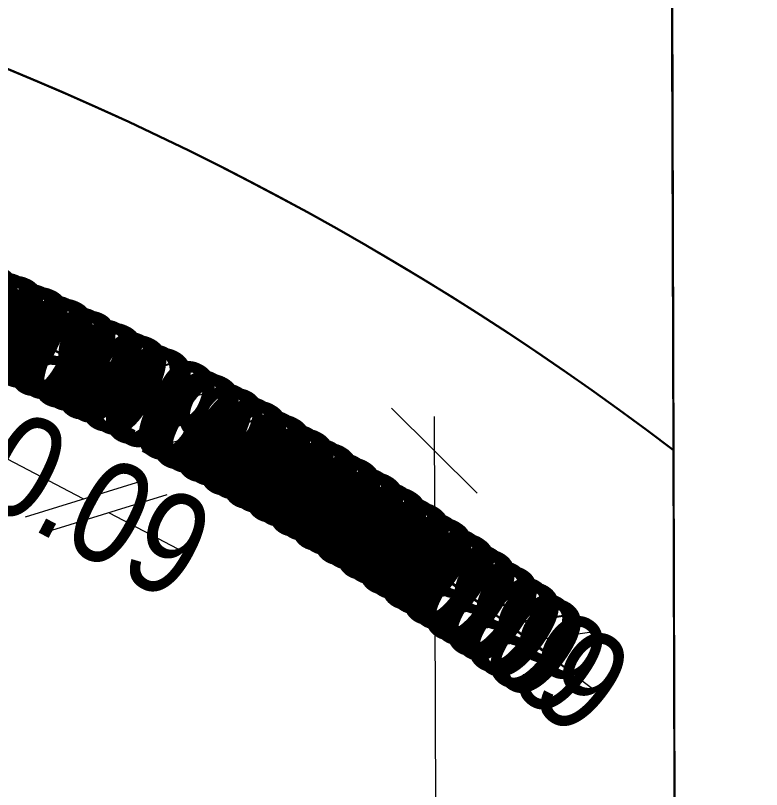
# Model space of a CAD drawing. Header units: millimetres. Extents: x 29397 to 29927, y 26123 to 26652.
# Drawn here: x 29534.815 to 29536.999, y 26370.812 to 26373.078 of the extents above; entities that cross this region are included whole.
import ezdxf

# ---------------------------------------------------------------- set-up
doc = ezdxf.new("R2010")
doc.units = ezdxf.units.MM
doc.header["$LTSCALE"] = 0.3
for name, color, linetype in [('_IndivSubPlot', 180, 'Continuous'), ('_IndivSubPlot_DIMENSION', 7, 'Continuous'), ('_InternalRoad', 3, 'Continuous'), ('_MortgageArea', 147, 'Continuous'), ('_Splay', 90, 'Continuous')]:
    doc.layers.add(name, color=color, linetype=linetype)
doc.layers.get('0').off()
doc.styles.add('PreDCRFont', font='ARIALN.TTF')
doc.dimstyles.new('PDCR-PLOT-INT', dxfattribs={"dimtxt": 0.3, "dimasz": 0.25, "dimexe": 0.25, "dimexo": 0.25, "dimgap": 0.25, "dimtad": 0, "dimzin": 0, "dimdsep": 46, "dimtxsty": 'PreDCRFont', "dimblk": 'OBLIQUE', "dimcen": 0.5, "dimdle": 0.1, "dimadec": 0, "dimazin": 0, "dimtfac": 1, "dimtix": 1, "dimtofl": 0, "dimtmove": 1, "dimatfit": 1, "dimfxl": 1, "dimtolj": 1, "dimtzin": 0, "dimlwd": 15, "dimarcsym": 0})

# ---------------------------------------------------------------- blocks, each defined once
blk = doc.blocks.new('_Oblique')
at = {"color": 0, "linetype": 'ByBlock', "lineweight": -2}
blk.add_line((-0.5, -0.5), (0.5, 0.5), dxfattribs=at)
blk = doc.blocks.new('*D169')
at = {"layer": '_IndivSubPlot_DIMENSION', "color": 0, "lineweight": 15, "transparency": 16777216}
for p, q in [((29536.2508, 26371.2985), (29536.0511, 26371.4488)), ((29536.3198, 26371.2465), (29536.5195, 26371.0961))]:
    blk.add_line(p, q, dxfattribs=at)
at = {"layer": '_IndivSubPlot_DIMENSION', "color": 0, "lineweight": 15, "transparency": 16777216, "xscale": 0.25, "yscale": 0.25, "zscale": 0.25}
for p, rotation in [((29536.2508, 26371.2985), 323.0238163634153), ((29536.3198, 26371.2465), 143.0238163634152)]:
    blk.add_blockref('_Oblique', p, dxfattribs=dict(at, rotation=rotation))
at = {"layer": '_IndivSubPlot_DIMENSION', "color": 0, "lineweight": 15, "transparency": 16777216, "insert": (29536.2853, 26371.2725), "char_height": 0.3, "attachment_point": 5, "rotation": 323.0238, "style": 'PreDCRFont'}
blk.add_mtext('\\A1;0.09', dxfattribs=at)
blk = doc.blocks.new('*D170')
at = {"layer": '_IndivSubPlot_DIMENSION', "color": 0, "lineweight": 15, "transparency": 16777216}
for p, q in [((29536.1869, 26371.3455), (29535.9857, 26371.4939)), ((29536.2564, 26371.2943), (29536.4577, 26371.1459))]:
    blk.add_line(p, q, dxfattribs=at)
at = {"layer": '_IndivSubPlot_DIMENSION', "color": 0, "lineweight": 15, "transparency": 16777216, "xscale": 0.25, "yscale": 0.25, "zscale": 0.25}
for p, rotation in [((29536.1869, 26371.3455), 323.5967741579444), ((29536.2564, 26371.2943), 143.5967741579444)]:
    blk.add_blockref('_Oblique', p, dxfattribs=dict(at, rotation=rotation))
at = {"layer": '_IndivSubPlot_DIMENSION', "color": 0, "lineweight": 15, "transparency": 16777216, "insert": (29536.2217, 26371.3199), "char_height": 0.3, "attachment_point": 5, "rotation": 323.5968, "style": 'PreDCRFont'}
blk.add_mtext('\\A1;0.09', dxfattribs=at)
blk = doc.blocks.new('*D171')
at = {"layer": '_IndivSubPlot_DIMENSION', "color": 0, "lineweight": 15, "transparency": 16777216}
for p, q in [((29536.1226, 26371.3919), (29535.9199, 26371.5383)), ((29536.1926, 26371.3414), (29536.3953, 26371.195))]:
    blk.add_line(p, q, dxfattribs=at)
at = {"layer": '_IndivSubPlot_DIMENSION', "color": 0, "lineweight": 15, "transparency": 16777216, "xscale": 0.25, "yscale": 0.25, "zscale": 0.25}
for p, rotation in [((29536.1226, 26371.3919), 324.1697319551296), ((29536.1926, 26371.3414), 144.1697319551296)]:
    blk.add_blockref('_Oblique', p, dxfattribs=dict(at, rotation=rotation))
at = {"layer": '_IndivSubPlot_DIMENSION', "color": 0, "lineweight": 15, "transparency": 16777216, "insert": (29536.1576, 26371.3667), "char_height": 0.3, "attachment_point": 5, "rotation": 324.1697, "style": 'PreDCRFont'}
blk.add_mtext('\\A1;0.09', dxfattribs=at)
blk = doc.blocks.new('*D172')
at = {"layer": '_IndivSubPlot_DIMENSION', "color": 0, "lineweight": 15, "transparency": 16777216}
for p, q in [((29536.0578, 26371.4377), (29535.8536, 26371.582)), ((29536.1283, 26371.3879), (29536.3324, 26371.2436))]:
    blk.add_line(p, q, dxfattribs=at)
at = {"layer": '_IndivSubPlot_DIMENSION', "color": 0, "lineweight": 15, "transparency": 16777216, "xscale": 0.25, "yscale": 0.25, "zscale": 0.25}
for p, rotation in [((29536.0578, 26371.4377), 324.7426897495121), ((29536.1283, 26371.3879), 144.742689749512)]:
    blk.add_blockref('_Oblique', p, dxfattribs=dict(at, rotation=rotation))
at = {"layer": '_IndivSubPlot_DIMENSION', "color": 0, "lineweight": 15, "transparency": 16777216, "insert": (29536.093, 26371.4128), "char_height": 0.3, "attachment_point": 5, "rotation": 324.7427, "style": 'PreDCRFont'}
blk.add_mtext('\\A1;0.09', dxfattribs=at)
blk = doc.blocks.new('*D173')
at = {"layer": '_IndivSubPlot_DIMENSION', "color": 0, "lineweight": 15, "transparency": 16777216}
for p, q in [((29535.9925, 26371.4828), (29535.7869, 26371.6251)), ((29536.0635, 26371.4337), (29536.2691, 26371.2914))]:
    blk.add_line(p, q, dxfattribs=at)
at = {"layer": '_IndivSubPlot_DIMENSION', "color": 0, "lineweight": 15, "transparency": 16777216, "xscale": 0.25, "yscale": 0.25, "zscale": 0.25}
for p, rotation in [((29535.9925, 26371.4828), 325.3156475433999), ((29536.0635, 26371.4337), 145.3156475433999)]:
    blk.add_blockref('_Oblique', p, dxfattribs=dict(at, rotation=rotation))
at = {"layer": '_IndivSubPlot_DIMENSION', "color": 0, "lineweight": 15, "transparency": 16777216, "insert": (29536.028, 26371.4583), "char_height": 0.3, "attachment_point": 5, "rotation": 325.3156, "style": 'PreDCRFont'}
blk.add_mtext('\\A1;0.09', dxfattribs=at)
blk = doc.blocks.new('*D174')
at = {"layer": '_IndivSubPlot_DIMENSION', "color": 0, "lineweight": 15, "transparency": 16777216}
for p, q in [((29535.9268, 26371.5273), (29535.7198, 26371.6675)), ((29535.9983, 26371.4789), (29536.2053, 26371.3387))]:
    blk.add_line(p, q, dxfattribs=at)
at = {"layer": '_IndivSubPlot_DIMENSION', "color": 0, "lineweight": 15, "transparency": 16777216, "xscale": 0.25, "yscale": 0.25, "zscale": 0.25}
for p, rotation in [((29535.9268, 26371.5273), 325.8886053377806), ((29535.9983, 26371.4789), 145.8886053377806)]:
    blk.add_blockref('_Oblique', p, dxfattribs=dict(at, rotation=rotation))
at = {"layer": '_IndivSubPlot_DIMENSION', "color": 0, "lineweight": 15, "transparency": 16777216, "insert": (29535.9625, 26371.5031), "char_height": 0.3, "attachment_point": 5, "rotation": 325.8886, "style": 'PreDCRFont'}
blk.add_mtext('\\A1;0.09', dxfattribs=at)
blk = doc.blocks.new('*D175')
at = {"layer": '_IndivSubPlot_DIMENSION', "color": 0, "lineweight": 15, "transparency": 16777216}
for p, q in [((29535.8606, 26371.5711), (29535.6522, 26371.7093)), ((29535.9326, 26371.5234), (29536.141, 26371.3853))]:
    blk.add_line(p, q, dxfattribs=at)
at = {"layer": '_IndivSubPlot_DIMENSION', "color": 0, "lineweight": 15, "transparency": 16777216, "xscale": 0.25, "yscale": 0.25, "zscale": 0.25}
for p, rotation in [((29535.8606, 26371.5711), 326.4615631354769), ((29535.9326, 26371.5234), 146.4615631354768)]:
    blk.add_blockref('_Oblique', p, dxfattribs=dict(at, rotation=rotation))
at = {"layer": '_IndivSubPlot_DIMENSION', "color": 0, "lineweight": 15, "transparency": 16777216, "insert": (29535.8966, 26371.5473), "char_height": 0.3, "attachment_point": 5, "rotation": 326.4616, "style": 'PreDCRFont'}
blk.add_mtext('\\A1;0.09', dxfattribs=at)
blk = doc.blocks.new('*D176')
at = {"layer": '_IndivSubPlot_DIMENSION', "color": 0, "lineweight": 15, "transparency": 16777216}
for p, q in [((29535.794, 26371.6143), (29535.5843, 26371.7503)), ((29535.8665, 26371.5673), (29536.0762, 26371.4313))]:
    blk.add_line(p, q, dxfattribs=at)
at = {"layer": '_IndivSubPlot_DIMENSION', "color": 0, "lineweight": 15, "transparency": 16777216, "xscale": 0.25, "yscale": 0.25, "zscale": 0.25}
for p, rotation in [((29535.794, 26371.6143), 327.0345209287202), ((29535.8665, 26371.5673), 147.0345209287202)]:
    blk.add_blockref('_Oblique', p, dxfattribs=dict(at, rotation=rotation))
at = {"layer": '_IndivSubPlot_DIMENSION', "color": 0, "lineweight": 15, "transparency": 16777216, "insert": (29535.8302, 26371.5908), "char_height": 0.3, "attachment_point": 5, "rotation": 327.0345, "style": 'PreDCRFont'}
blk.add_mtext('\\A1;0.09', dxfattribs=at)
blk = doc.blocks.new('*D177')
at = {"layer": '_IndivSubPlot_DIMENSION', "color": 0, "lineweight": 15, "transparency": 16777216}
for p, q in [((29535.727, 26371.6568), (29535.5159, 26371.7907)), ((29535.7999, 26371.6105), (29536.011, 26371.4766))]:
    blk.add_line(p, q, dxfattribs=at)
at = {"layer": '_IndivSubPlot_DIMENSION', "color": 0, "lineweight": 15, "transparency": 16777216, "xscale": 0.25, "yscale": 0.25, "zscale": 0.25}
for p, rotation in [((29535.727, 26371.6568), 327.6074787244739), ((29535.7999, 26371.6105), 147.607478724474)]:
    blk.add_blockref('_Oblique', p, dxfattribs=dict(at, rotation=rotation))
at = {"layer": '_IndivSubPlot_DIMENSION', "color": 0, "lineweight": 15, "transparency": 16777216, "insert": (29535.7634, 26371.6336), "char_height": 0.3, "attachment_point": 5, "rotation": 327.6075, "style": 'PreDCRFont'}
blk.add_mtext('\\A1;0.09', dxfattribs=at)
blk = doc.blocks.new('*D178')
at = {"layer": '_IndivSubPlot_DIMENSION', "color": 0, "lineweight": 15, "transparency": 16777216}
for p, q in [((29535.6595, 26371.6986), (29535.4471, 26371.8304)), ((29535.7329, 26371.653), (29535.9453, 26371.5212))]:
    blk.add_line(p, q, dxfattribs=at)
at = {"layer": '_IndivSubPlot_DIMENSION', "color": 0, "lineweight": 15, "transparency": 16777216, "xscale": 0.25, "yscale": 0.25, "zscale": 0.25}
for p, rotation in [((29535.6595, 26371.6986), 328.1804365195014), ((29535.7329, 26371.653), 148.1804365195014)]:
    blk.add_blockref('_Oblique', p, dxfattribs=dict(at, rotation=rotation))
at = {"layer": '_IndivSubPlot_DIMENSION', "color": 0, "lineweight": 15, "transparency": 16777216, "insert": (29535.6962, 26371.6758), "char_height": 0.3, "attachment_point": 5, "rotation": 328.1804, "style": 'PreDCRFont'}
blk.add_mtext('\\A1;0.09', dxfattribs=at)
blk = doc.blocks.new('*D179')
at = {"layer": '_IndivSubPlot_DIMENSION', "color": 0, "lineweight": 15, "transparency": 16777216}
for p, q in [((29535.5917, 26371.7397), (29535.3779, 26371.8694)), ((29535.6655, 26371.6949), (29535.8792, 26371.5652))]:
    blk.add_line(p, q, dxfattribs=at)
at = {"layer": '_IndivSubPlot_DIMENSION', "color": 0, "lineweight": 15, "transparency": 16777216, "xscale": 0.25, "yscale": 0.25, "zscale": 0.25}
for p, rotation in [((29535.5917, 26371.7397), 328.75339431522), ((29535.6655, 26371.6949), 148.75339431522)]:
    blk.add_blockref('_Oblique', p, dxfattribs=dict(at, rotation=rotation))
at = {"layer": '_IndivSubPlot_DIMENSION', "color": 0, "lineweight": 15, "transparency": 16777216, "insert": (29535.6286, 26371.7173), "char_height": 0.3, "attachment_point": 5, "rotation": 328.7534, "style": 'PreDCRFont'}
blk.add_mtext('\\A1;0.09', dxfattribs=at)
blk = doc.blocks.new('*D180')
at = {"layer": '_IndivSubPlot_DIMENSION', "color": 0, "lineweight": 15, "transparency": 16777216}
for p, q in [((29535.5234, 26371.7802), (29535.3084, 26371.9077)), ((29535.5977, 26371.7361), (29535.8127, 26371.6086))]:
    blk.add_line(p, q, dxfattribs=at)
at = {"layer": '_IndivSubPlot_DIMENSION', "color": 0, "lineweight": 15, "transparency": 16777216, "xscale": 0.25, "yscale": 0.25, "zscale": 0.25}
for p, rotation in [((29535.5234, 26371.7802), 329.3263521097648), ((29535.5977, 26371.7361), 149.3263521097648)]:
    blk.add_blockref('_Oblique', p, dxfattribs=dict(at, rotation=rotation))
at = {"layer": '_IndivSubPlot_DIMENSION', "color": 0, "lineweight": 15, "transparency": 16777216, "insert": (29535.5605, 26371.7581), "char_height": 0.3, "attachment_point": 5, "rotation": 329.3264, "style": 'PreDCRFont'}
blk.add_mtext('\\A1;0.09', dxfattribs=at)
blk = doc.blocks.new('*D181')
at = {"layer": '_IndivSubPlot_DIMENSION', "color": 0, "lineweight": 15, "transparency": 16777216}
for p, q in [((29535.4547, 26371.8199), (29535.2384, 26371.9453)), ((29535.5294, 26371.7766), (29535.7457, 26371.6512))]:
    blk.add_line(p, q, dxfattribs=at)
at = {"layer": '_IndivSubPlot_DIMENSION', "color": 0, "lineweight": 15, "transparency": 16777216, "xscale": 0.25, "yscale": 0.25, "zscale": 0.25}
for p, rotation in [((29535.4547, 26371.8199), 329.8993099040989), ((29535.5294, 26371.7766), 149.8993099040989)]:
    blk.add_blockref('_Oblique', p, dxfattribs=dict(at, rotation=rotation))
at = {"layer": '_IndivSubPlot_DIMENSION', "color": 0, "lineweight": 15, "transparency": 16777216, "insert": (29535.4921, 26371.7983), "char_height": 0.3, "attachment_point": 5, "rotation": 329.8993, "style": 'PreDCRFont'}
blk.add_mtext('\\A1;0.09', dxfattribs=at)
blk = doc.blocks.new('*D182')
at = {"layer": '_IndivSubPlot_DIMENSION', "color": 0, "lineweight": 15, "transparency": 16777216}
for p, q in [((29535.3857, 26371.859), (29535.1681, 26371.9822)), ((29535.4608, 26371.8165), (29535.6783, 26371.6932))]:
    blk.add_line(p, q, dxfattribs=at)
at = {"layer": '_IndivSubPlot_DIMENSION', "color": 0, "lineweight": 15, "transparency": 16777216, "xscale": 0.25, "yscale": 0.25, "zscale": 0.25}
for p, rotation in [((29535.3857, 26371.859), 330.4722677011899), ((29535.4608, 26371.8165), 150.4722677011898)]:
    blk.add_blockref('_Oblique', p, dxfattribs=dict(at, rotation=rotation))
at = {"layer": '_IndivSubPlot_DIMENSION', "color": 0, "lineweight": 15, "transparency": 16777216, "insert": (29535.4232, 26371.8377), "char_height": 0.3, "attachment_point": 5, "rotation": 330.4723, "style": 'PreDCRFont'}
blk.add_mtext('\\A1;0.09', dxfattribs=at)
blk = doc.blocks.new('*D183')
at = {"layer": '_IndivSubPlot_DIMENSION', "color": 0, "lineweight": 15, "transparency": 16777216}
for p, q in [((29535.3162, 26371.8974), (29535.0975, 26372.0184)), ((29535.3918, 26371.8556), (29535.6105, 26371.7346))]:
    blk.add_line(p, q, dxfattribs=at)
at = {"layer": '_IndivSubPlot_DIMENSION', "color": 0, "lineweight": 15, "transparency": 16777216, "xscale": 0.25, "yscale": 0.25, "zscale": 0.25}
for p, rotation in [((29535.3162, 26371.8974), 331.0452254959127), ((29535.3918, 26371.8556), 151.0452254959127)]:
    blk.add_blockref('_Oblique', p, dxfattribs=dict(at, rotation=rotation))
at = {"layer": '_IndivSubPlot_DIMENSION', "color": 0, "lineweight": 15, "transparency": 16777216, "insert": (29535.354, 26371.8765), "char_height": 0.3, "attachment_point": 5, "rotation": 331.0452, "style": 'PreDCRFont'}
blk.add_mtext('\\A1;0.09', dxfattribs=at)
blk = doc.blocks.new('*D184')
at = {"layer": '_IndivSubPlot_DIMENSION', "color": 0, "lineweight": 15, "transparency": 16777216}
for p, q in [((29535.2464, 26371.9351), (29535.0264, 26372.0539)), ((29535.3224, 26371.894), (29535.5423, 26371.7752))]:
    blk.add_line(p, q, dxfattribs=at)
at = {"layer": '_IndivSubPlot_DIMENSION', "color": 0, "lineweight": 15, "transparency": 16777216, "xscale": 0.25, "yscale": 0.25, "zscale": 0.25}
for p, rotation in [((29535.2464, 26371.9351), 331.6181832905064), ((29535.3224, 26371.894), 151.6181832905064)]:
    blk.add_blockref('_Oblique', p, dxfattribs=dict(at, rotation=rotation))
at = {"layer": '_IndivSubPlot_DIMENSION', "color": 0, "lineweight": 15, "transparency": 16777216, "insert": (29535.2844, 26371.9146), "char_height": 0.3, "attachment_point": 5, "rotation": 331.6182, "style": 'PreDCRFont'}
blk.add_mtext('\\A1;0.09', dxfattribs=at)
blk = doc.blocks.new('*D185')
at = {"layer": '_IndivSubPlot_DIMENSION', "color": 0, "lineweight": 15, "transparency": 16777216}
for p, q in [((29535.0129, 26371.6625), (29534.7918, 26371.7791)), ((29535.0893, 26371.6222), (29535.3104, 26371.5056))]:
    blk.add_line(p, q, dxfattribs=at)
at = {"layer": '_IndivSubPlot_DIMENSION', "color": 0, "lineweight": 15, "transparency": 16777216, "xscale": 0.25, "yscale": 0.25, "zscale": 0.25}
for p, rotation in [((29535.0129, 26371.6625), 332.1911410848186), ((29535.0893, 26371.6222), 152.1911410848186)]:
    blk.add_blockref('_Oblique', p, dxfattribs=dict(at, rotation=rotation))
at = {"layer": '_IndivSubPlot_DIMENSION', "color": 0, "lineweight": 15, "transparency": 16777216, "insert": (29535.0511, 26371.6424), "char_height": 0.3, "attachment_point": 5, "rotation": 332.1911, "style": 'PreDCRFont'}
blk.add_mtext('\\A1;0.09', dxfattribs=at)
blk = doc.blocks.new('*D186')
at = {"layer": '_IndivSubPlot_DIMENSION', "color": 0, "lineweight": 15, "transparency": 16777216}
for p, q in [((29535.1056, 26372.0084), (29534.8833, 26372.1228)), ((29535.1824, 26371.9688), (29535.4047, 26371.8544))]:
    blk.add_line(p, q, dxfattribs=at)
at = {"layer": '_IndivSubPlot_DIMENSION', "color": 0, "lineweight": 15, "transparency": 16777216, "xscale": 0.25, "yscale": 0.25, "zscale": 0.25}
for p, rotation in [((29535.1056, 26372.0084), 332.7640988820064), ((29535.1824, 26371.9688), 152.7640988820064)]:
    blk.add_blockref('_Oblique', p, dxfattribs=dict(at, rotation=rotation))
at = {"layer": '_IndivSubPlot_DIMENSION', "color": 0, "lineweight": 15, "transparency": 16777216, "insert": (29535.144, 26371.9886), "char_height": 0.3, "attachment_point": 5, "rotation": 332.7641, "style": 'PreDCRFont'}
blk.add_mtext('\\A1;0.09', dxfattribs=at)
blk = doc.blocks.new('*D187')
at = {"layer": '_IndivSubPlot_DIMENSION', "color": 0, "lineweight": 15, "transparency": 16777216}
for p, q in [((29535.0347, 26372.0439), (29534.8113, 26372.1561)), ((29535.1118, 26372.0052), (29535.3353, 26371.893))]:
    blk.add_line(p, q, dxfattribs=at)
at = {"layer": '_IndivSubPlot_DIMENSION', "color": 0, "lineweight": 15, "transparency": 16777216, "xscale": 0.25, "yscale": 0.25, "zscale": 0.25}
for p, rotation in [((29535.0347, 26372.0439), 333.3370566738027), ((29535.1118, 26372.0052), 153.3370566738028)]:
    blk.add_blockref('_Oblique', p, dxfattribs=dict(at, rotation=rotation))
at = {"layer": '_IndivSubPlot_DIMENSION', "color": 0, "lineweight": 15, "transparency": 16777216, "insert": (29535.0733, 26372.0246), "char_height": 0.3, "attachment_point": 5, "rotation": 333.3371, "style": 'PreDCRFont'}
blk.add_mtext('\\A1;0.09', dxfattribs=at)
blk = doc.blocks.new('*D188')
at = {"layer": '_IndivSubPlot_DIMENSION', "color": 0, "lineweight": 15, "transparency": 16777216}
for p, q in [((29534.9634, 26372.0788), (29534.7389, 26372.1888)), ((29535.0409, 26372.0408), (29535.2655, 26371.9309))]:
    blk.add_line(p, q, dxfattribs=at)
at = {"layer": '_IndivSubPlot_DIMENSION', "color": 0, "lineweight": 15, "transparency": 16777216, "xscale": 0.25, "yscale": 0.25, "zscale": 0.25}
for p, rotation in [((29534.9634, 26372.0788), 333.9100144727287), ((29535.0409, 26372.0408), 153.9100144727287)]:
    blk.add_blockref('_Oblique', p, dxfattribs=dict(at, rotation=rotation))
at = {"layer": '_IndivSubPlot_DIMENSION', "color": 0, "lineweight": 15, "transparency": 16777216, "insert": (29535.0022, 26372.0598), "char_height": 0.3, "attachment_point": 5, "rotation": 333.91, "style": 'PreDCRFont'}
blk.add_mtext('\\A1;0.09', dxfattribs=at)
blk = doc.blocks.new('*D189')
at = {"layer": '_IndivSubPlot_DIMENSION', "color": 0, "lineweight": 15, "transparency": 16777216}
for p, q in [((29534.8918, 26372.113), (29534.6661, 26372.2207)), ((29534.9697, 26372.0758), (29535.1953, 26371.9681))]:
    blk.add_line(p, q, dxfattribs=at)
at = {"layer": '_IndivSubPlot_DIMENSION', "color": 0, "lineweight": 15, "transparency": 16777216, "xscale": 0.25, "yscale": 0.25, "zscale": 0.25}
for p, rotation in [((29534.8918, 26372.113), 334.4829722651808), ((29534.9697, 26372.0758), 154.4829722651808)]:
    blk.add_blockref('_Oblique', p, dxfattribs=dict(at, rotation=rotation))
at = {"layer": '_IndivSubPlot_DIMENSION', "color": 0, "lineweight": 15, "transparency": 16777216, "insert": (29534.9307, 26372.0944), "char_height": 0.3, "attachment_point": 5, "rotation": 334.483, "style": 'PreDCRFont'}
blk.add_mtext('\\A1;0.09', dxfattribs=at)
blk = doc.blocks.new('*D190')
at = {"layer": '_IndivSubPlot_DIMENSION', "color": 0, "lineweight": 15, "transparency": 16777216}
for p, q in [((29534.8198, 26372.1464), (29534.5931, 26372.2518)), ((29534.8981, 26372.11), (29535.1248, 26372.0045))]:
    blk.add_line(p, q, dxfattribs=at)
at = {"layer": '_IndivSubPlot_DIMENSION', "color": 0, "lineweight": 15, "transparency": 16777216, "xscale": 0.25, "yscale": 0.25, "zscale": 0.25}
for p, rotation in [((29534.8198, 26372.1464), 335.0559300611912), ((29534.8981, 26372.11), 155.0559300611912)]:
    blk.add_blockref('_Oblique', p, dxfattribs=dict(at, rotation=rotation))
at = {"layer": '_IndivSubPlot_DIMENSION', "color": 0, "lineweight": 15, "transparency": 16777216, "insert": (29534.8589, 26372.1282), "char_height": 0.3, "attachment_point": 5, "rotation": 335.0559, "style": 'PreDCRFont'}
blk.add_mtext('\\A1;0.09', dxfattribs=at)
blk = doc.blocks.new('*D191')
at = {"layer": '_IndivSubPlot_DIMENSION', "color": 0, "lineweight": 15, "transparency": 16777216}
for p, q in [((29534.7475, 26372.1791), (29534.5198, 26372.2823)), ((29534.8262, 26372.1435), (29535.0539, 26372.0403))]:
    blk.add_line(p, q, dxfattribs=at)
at = {"layer": '_IndivSubPlot_DIMENSION', "color": 0, "lineweight": 15, "transparency": 16777216, "xscale": 0.25, "yscale": 0.25, "zscale": 0.25}
for p, rotation in [((29534.7475, 26372.1791), 335.6288878576013), ((29534.8262, 26372.1435), 155.6288878576012)]:
    blk.add_blockref('_Oblique', p, dxfattribs=dict(at, rotation=rotation))
at = {"layer": '_IndivSubPlot_DIMENSION', "color": 0, "lineweight": 15, "transparency": 16777216, "insert": (29534.7868, 26372.1613), "char_height": 0.3, "attachment_point": 5, "rotation": 335.6289, "style": 'PreDCRFont'}
blk.add_mtext('\\A1;0.09', dxfattribs=at)
blk = doc.blocks.new('*D192')
at = {"layer": '_IndivSubPlot_DIMENSION', "color": 0, "lineweight": 15, "transparency": 16777216}
for p, q in [((29534.6749, 26372.2111), (29534.4461, 26372.312)), ((29534.7539, 26372.1763), (29534.9826, 26372.0754))]:
    blk.add_line(p, q, dxfattribs=at)
at = {"layer": '_IndivSubPlot_DIMENSION', "color": 0, "lineweight": 15, "transparency": 16777216, "xscale": 0.25, "yscale": 0.25, "zscale": 0.25}
for p, rotation in [((29534.6749, 26372.2111), 336.2018456507379), ((29534.7539, 26372.1763), 156.2018456507379)]:
    blk.add_blockref('_Oblique', p, dxfattribs=dict(at, rotation=rotation))
at = {"layer": '_IndivSubPlot_DIMENSION', "color": 0, "lineweight": 15, "transparency": 16777216, "insert": (29534.7144, 26372.1937), "char_height": 0.3, "attachment_point": 5, "rotation": 336.2018, "style": 'PreDCRFont'}
blk.add_mtext('\\A1;0.09', dxfattribs=at)
blk = doc.blocks.new('*D193')
at = {"layer": '_IndivSubPlot_DIMENSION', "color": 0, "lineweight": 15, "transparency": 16777216}
for p, q in [((29534.6019, 26372.2424), (29534.3722, 26372.3409)), ((29534.6813, 26372.2083), (29534.911, 26372.1097))]:
    blk.add_line(p, q, dxfattribs=at)
at = {"layer": '_IndivSubPlot_DIMENSION', "color": 0, "lineweight": 15, "transparency": 16777216, "xscale": 0.25, "yscale": 0.25, "zscale": 0.25}
for p, rotation in [((29534.6019, 26372.2424), 336.7748034471384), ((29534.6813, 26372.2083), 156.7748034471384)]:
    blk.add_blockref('_Oblique', p, dxfattribs=dict(at, rotation=rotation))
at = {"layer": '_IndivSubPlot_DIMENSION', "color": 0, "lineweight": 15, "transparency": 16777216, "insert": (29534.6416, 26372.2253), "char_height": 0.3, "attachment_point": 5, "rotation": 336.7748, "style": 'PreDCRFont'}
blk.add_mtext('\\A1;0.09', dxfattribs=at)
blk = doc.blocks.new('*D194')
at = {"layer": '_IndivSubPlot_DIMENSION', "color": 0, "lineweight": 15, "transparency": 16777216}
for p, q in [((29534.5287, 26372.2729), (29534.298, 26372.3692)), ((29534.6084, 26372.2396), (29534.8391, 26372.1433))]:
    blk.add_line(p, q, dxfattribs=at)
at = {"layer": '_IndivSubPlot_DIMENSION', "color": 0, "lineweight": 15, "transparency": 16777216, "xscale": 0.25, "yscale": 0.25, "zscale": 0.25}
for p, rotation in [((29534.5287, 26372.2729), 337.3477612414879), ((29534.6084, 26372.2396), 157.3477612414879)]:
    blk.add_blockref('_Oblique', p, dxfattribs=dict(at, rotation=rotation))
at = {"layer": '_IndivSubPlot_DIMENSION', "color": 0, "lineweight": 15, "transparency": 16777216, "insert": (29534.5685, 26372.2563), "char_height": 0.3, "attachment_point": 5, "rotation": 337.3478, "style": 'PreDCRFont'}
blk.add_mtext('\\A1;0.09', dxfattribs=at)
blk = doc.blocks.new('*D195')
at = {"layer": '_IndivSubPlot_DIMENSION', "color": 0, "lineweight": 15, "transparency": 16777216}
for p, q in [((29534.4551, 26372.3027), (29534.2235, 26372.3967)), ((29534.5352, 26372.2702), (29534.7668, 26372.1763))]:
    blk.add_line(p, q, dxfattribs=at)
at = {"layer": '_IndivSubPlot_DIMENSION', "color": 0, "lineweight": 15, "transparency": 16777216, "xscale": 0.25, "yscale": 0.25, "zscale": 0.25}
for p, rotation in [((29534.4551, 26372.3027), 337.9207190370226), ((29534.5352, 26372.2702), 157.9207190370227)]:
    blk.add_blockref('_Oblique', p, dxfattribs=dict(at, rotation=rotation))
at = {"layer": '_IndivSubPlot_DIMENSION', "color": 0, "lineweight": 15, "transparency": 16777216, "insert": (29534.4951, 26372.2865), "char_height": 0.3, "attachment_point": 5, "rotation": 337.9207, "style": 'PreDCRFont'}
blk.add_mtext('\\A1;0.09', dxfattribs=at)
blk = doc.blocks.new('*D239')
at = {"layer": '_IndivSubPlot_DIMENSION', "color": 0, "lineweight": 15, "transparency": 16777216}
for p, q in [((29536.0406, 26371.9036), (29536.0626, 26364.6215)), ((29536.0886, 26356.0326), (29536.0666, 26363.3146))]:
    blk.add_line(p, q, dxfattribs=at)
at = {"layer": '_IndivSubPlot_DIMENSION', "color": 0, "lineweight": 15, "transparency": 16777216, "xscale": 0.25, "yscale": 0.25, "zscale": 0.25}
for p, rotation in [((29536.0409, 26371.8036), 90.17353337462818), ((29536.0883, 26356.1326), 270.1735333746282)]:
    blk.add_blockref('_Oblique', p, dxfattribs=dict(at, rotation=rotation))
at = {"layer": '_IndivSubPlot_DIMENSION', "color": 0, "lineweight": 15, "transparency": 16777216, "insert": (29536.0646, 26363.9681), "char_height": 0.3, "attachment_point": 5, "rotation": 270.1735, "style": 'PreDCRFont'}
blk.add_mtext('\\A1;15.67', dxfattribs=at)

msp = doc.modelspace()

# ---------------------------------------------------------------- linework, layer by layer
at = {"layer": '_IndivSubPlot'}
msp.add_lwpolyline([(29536.7883, 26356.1347), (29536.7409, 26371.8057), (29536.6719, 26371.8577), (29536.6024, 26371.9089), (29536.5323, 26371.9595), (29536.4618, 26372.0093), (29536.3908, 26372.0585), (29536.3193, 26372.1069), (29536.2474, 26372.1546), (29536.1749, 26372.2016), (29536.102, 26372.2478), (29536.0286, 26372.2934), (29535.9548, 26372.3382), (29535.8805, 26372.3822), (29535.8058, 26372.4255), (29535.7307, 26372.4681), (29535.6551, 26372.5099), (29535.5791, 26372.5509), (29535.5027, 26372.5912), (29535.426, 26372.6308), (29535.3488, 26372.6695), (29535.2712, 26372.7075), (29535.1933, 26372.7447), (29535.115, 26372.7811), (29535.0363, 26372.8167), (29534.9573, 26372.8516), (29534.878, 26372.8856), (29534.7983, 26372.9189)], dxfattribs=at)
at = {"layer": '_InternalRoad'}
msp.add_lwpolyline([(29548.7258, 26376.782), (29545.9219, 26376.782), (29536.7318, 26374.8057), (29536.9765, 26294.0098), (29538.1286, 26293.9122), (29548.9767, 26293.9451)], close=True, dxfattribs=at)
at = {"layer": '_MortgageArea'}
msp.add_lwpolyline([(29536.7409, 26371.8057, 0.183335), (29530.8659, 26373.5443), (29513.6564, 26369.8434, 0.141131), (29507.7996, 26365.582), (29507.8284, 26356.047), (29536.7883, 26356.1347)], format="xyb", close=True, dxfattribs=at)
at = {"layer": '_Splay'}
msp.add_lwpolyline([(29536.7318, 26374.8057), (29530.8659, 26373.5443, -0.183335), (29536.7409, 26371.8057)], format="xyb", close=True, dxfattribs=at)

# ---------------------------------------------------------------- dimensions: what is measured, and where the dimension line sits
at = {"layer": '_IndivSubPlot_DIMENSION', "lineweight": 15}
for p1, p2, text, picture, middle in [((29534.5352, 26372.2702), (29534.4551, 26372.3027), '0.09', '*D195', (29534.4951, 26372.2865)), ((29534.6084, 26372.2396), (29534.5287, 26372.2729), '0.09', '*D194', (29534.5685, 26372.2563)), ((29534.6813, 26372.2083), (29534.6019, 26372.2424), '0.09', '*D193', (29534.6416, 26372.2253)), ((29534.7539, 26372.1763), (29534.6749, 26372.2111), '0.09', '*D192', (29534.7144, 26372.1937)), ((29534.8262, 26372.1435), (29534.7475, 26372.1791), '0.09', '*D191', (29534.7868, 26372.1613)), ((29534.8981, 26372.11), (29534.8198, 26372.1464), '0.09', '*D190', (29534.8589, 26372.1282)), ((29534.9697, 26372.0758), (29534.8918, 26372.113), '0.09', '*D189', (29534.9307, 26372.0944)), ((29535.0409, 26372.0408), (29534.9634, 26372.0788), '0.09', '*D188', (29535.0022, 26372.0598)), ((29535.1118, 26372.0052), (29535.0347, 26372.0439), '0.09', '*D187', (29535.0733, 26372.0246)), ((29535.1824, 26371.9688), (29535.1056, 26372.0084), '0.09', '*D186', (29535.144, 26371.9886)), ((29535.3224, 26371.894), (29535.2464, 26371.9351), '0.09', '*D184', (29535.2844, 26371.9146)), ((29535.3918, 26371.8556), (29535.3162, 26371.8974), '0.09', '*D183', (29535.354, 26371.8765)), ((29535.4608, 26371.8165), (29535.3857, 26371.859), '0.09', '*D182', (29535.4232, 26371.8377)), ((29535.5294, 26371.7766), (29535.4547, 26371.8199), '0.09', '*D181', (29535.4921, 26371.7983)), ((29535.5977, 26371.7361), (29535.5234, 26371.7802), '0.09', '*D180', (29535.5605, 26371.7581)), ((29535.6655, 26371.6949), (29535.5917, 26371.7397), '0.09', '*D179', (29535.6286, 26371.7173)), ((29535.7329, 26371.653), (29535.6595, 26371.6986), '0.09', '*D178', (29535.6962, 26371.6758)), ((29535.7999, 26371.6105), (29535.727, 26371.6568), '0.09', '*D177', (29535.7634, 26371.6336)), ((29535.0893, 26371.6222), (29535.0129, 26371.6625), '0.09', '*D185', (29535.0511, 26371.6424)), ((29535.8665, 26371.5673), (29535.794, 26371.6143), '0.09', '*D176', (29535.8302, 26371.5908)), ((29535.9326, 26371.5234), (29535.8606, 26371.5711), '0.09', '*D175', (29535.8966, 26371.5473)), ((29536.0883, 26356.1326), (29536.0409, 26371.8036), '15.67', '*D239', (29536.0646, 26363.9681)), ((29535.9983, 26371.4789), (29535.9268, 26371.5273), '0.09', '*D174', (29535.9625, 26371.5031)), ((29536.0635, 26371.4337), (29535.9925, 26371.4828), '0.09', '*D173', (29536.028, 26371.4583)), ((29536.1283, 26371.3879), (29536.0578, 26371.4377), '0.09', '*D172', (29536.093, 26371.4128)), ((29536.1926, 26371.3414), (29536.1226, 26371.3919), '0.09', '*D171', (29536.1576, 26371.3667)), ((29536.2564, 26371.2943), (29536.1869, 26371.3455), '0.09', '*D170', (29536.2217, 26371.3199)), ((29536.3198, 26371.2465), (29536.2508, 26371.2985), '0.09', '*D169', (29536.2853, 26371.2725))]:
    dim = msp.add_aligned_dim(p1=p1, p2=p2, distance=0, text=text, dimstyle='PDCR-PLOT-INT', dxfattribs=at)
    dim.commit()
    dim.dimension.update_dxf_attribs({"geometry": picture, "text_midpoint": middle})

doc.saveas('drawing.dxf')
